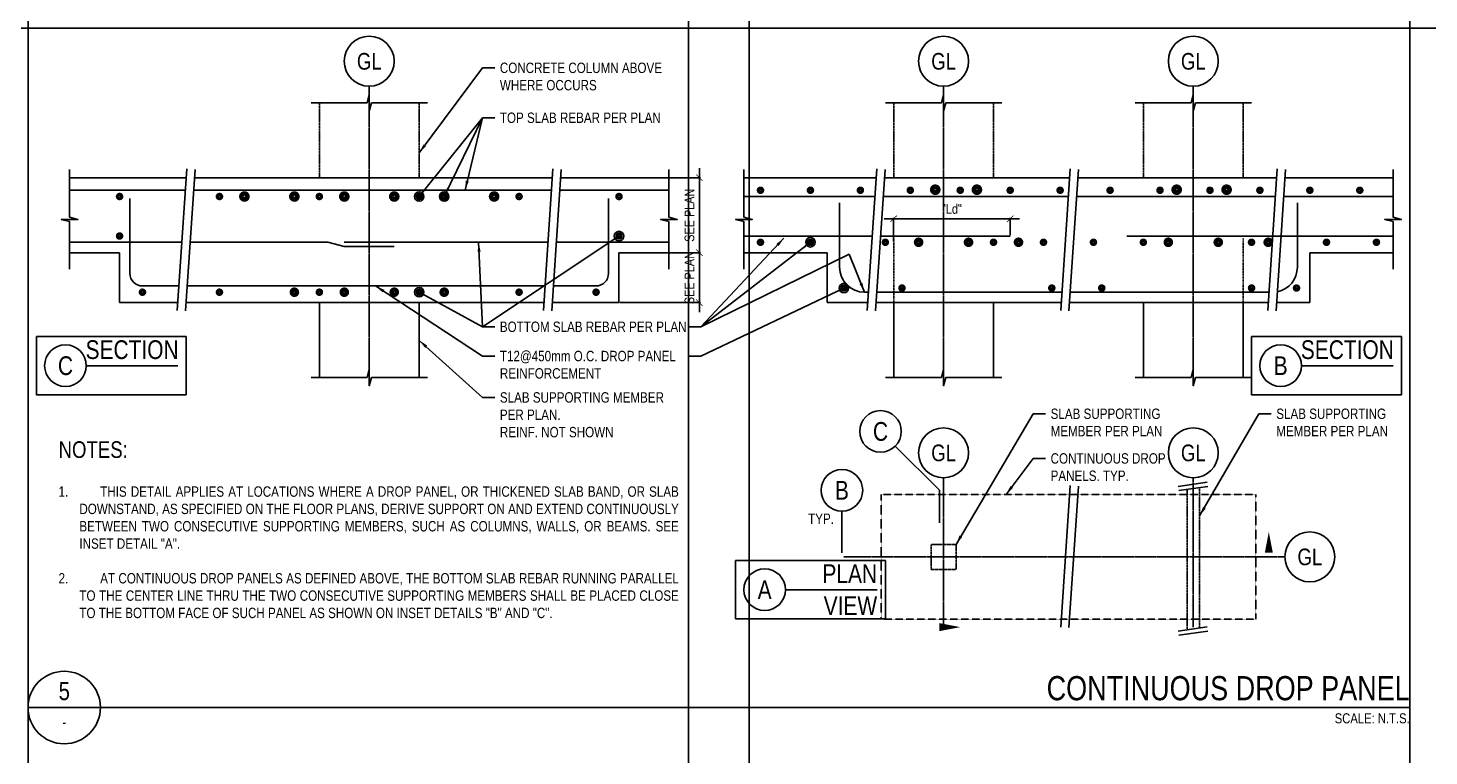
# Model space of a CAD drawing. Header units: millimetres. Extents: x 2186 to 89875, y -16050 to 57150.
# Drawn here: x 20075 to 54701, y 20852 to 38850 of the extents above; entities that cross this region are included whole.
import ezdxf
from ezdxf.enums import TextEntityAlignment as Align

# ---------------------------------------------------------------- set-up
doc = ezdxf.new("R2010")
doc.units = ezdxf.units.MM
for name, pattern in [('CENTER2', [1.125, 0.75, -0.125, 0.125, -0.125]), ('DOT2', [0.125, 0, -0.125]), ('HIDDEN', [0.375, 0.25, -0.125]), ('HIDDEN2', [0.1875, 0.125, -0.0625])]:
    doc.linetypes.add(name, pattern=pattern)
doc.layers.add('NPLT-JLA', color=193, linetype='Continuous', plot=False)
for name, color, linetype in [('S-G-BREK', 2, 'Continuous'), ('S-G-CNTR', 1, 'CENTER2'), ('S-G-DIMS', 1, 'Continuous'), ('S-G-DOTS', 2, 'DOT2'), ('S-G-GRBB', 3, 'Continuous'), ('S-G-HDN2', 1, 'HIDDEN2'), ('S-G-LEDR', 2, 'Continuous'), ('S-G-MEDM', 3, 'Continuous'), ('S-G-RBAR', 7, 'Continuous'), ('S-G-REFR', 3, 'Continuous'), ('S-G-STTL', 4, 'Continuous'), ('S-G-TEXT', 3, 'Continuous'), ('S-G-THIN', 1, 'Continuous'), ('S-G-TITL', 7, 'Continuous'), ('S-G-TITLREF', 4, 'Continuous'), ('S-LOCI-REBAR-1', 4, 'Continuous'), ('S-P-C-BEAM', 3, 'HIDDEN'), ('S-P-C-COLM-H', 2, 'HIDDEN2')]:
    doc.layers.add(name, color=color, linetype=linetype)
doc.styles.add('ARIAL', font='arial.ttf', dxfattribs={"width": 0.8})
doc.dimstyles.new('ARIALDIMS', dxfattribs={"dimscale": 12, "dimtxt": 20, "dimasz": 19.5, "dimexe": 2.25, "dimexo": 1.75, "dimgap": 10, "dimtad": 1, "dimzin": 3, "dimdsep": 46, "dimtxsty": 'ARIAL', "dimblk1": 'nyatick', "dimblk2": 'nyatick', "dimsah": 1, "dimcen": 2.25, "dimclrd": 1, "dimclre": 1, "dimclrt": 2, "dimadec": 0, "dimazin": 0, "dimtfac": 1, "dimtmove": 0, "dimatfit": 3, "dimfxl": 1, "dimfrac": 2, "dimtolj": 1, "dimtzin": 0, "dimarcsym": 0})

# ---------------------------------------------------------------- blocks, each defined once
blk = doc.blocks.new('nyatick')
at = {"layer": 'S-G-DIMS'}
blk.add_line((-1.01, 0), (1, 0), dxfattribs=at)
at = {"layer": 'S-G-DIMS', "const_width": 0.08}
blk.add_lwpolyline([(0.34, 0.34), (-0.34, -0.34)], dxfattribs=at)
blk = doc.blocks.new('*D678')
at = {"layer": 'Defpoints', "color": 0, "transparency": 16777216}
for p in [(35916, 35147), (35916, 33295), (36668, 33295)]:
    blk.add_point(p, dxfattribs=at)
at = {"layer": 'S-G-DIMS', "color": 1, "lineweight": -2, "transparency": 16777216}
for p, q in [((35937, 35147), (36695, 35147)), ((36668, 34913), (36668, 33529)), ((35937, 33295), (36695, 33295))]:
    blk.add_line(p, q, dxfattribs=at)
at = {"layer": 'S-G-DIMS', "color": 1, "lineweight": -2, "transparency": 16777216, "xscale": 234, "yscale": 234, "zscale": 234}
for p, rotation in [((36668, 35147), 90), ((36668, 33295), 270)]:
    blk.add_blockref('nyatick', p, dxfattribs=dict(at, rotation=rotation))
at = {"layer": 'S-G-DIMS', "color": 2, "transparency": 16777216, "insert": (36424, 34221), "char_height": 240, "attachment_point": 5, "rotation": 90, "style": 'ARIAL'}
blk.add_mtext('\\A1;SEE PLAN', dxfattribs=at)
blk = doc.blocks.new('*D679')
at = {"layer": 'Defpoints', "color": 0, "transparency": 16777216}
for p in [(35916, 33295), (34681, 32061), (36668, 32061)]:
    blk.add_point(p, dxfattribs=at)
at = {"layer": 'S-G-DIMS', "color": 1, "lineweight": -2, "transparency": 16777216}
for p, q in [((35937, 33295), (36695, 33295)), ((36668, 33061), (36668, 32295)), ((34702, 32061), (36695, 32061))]:
    blk.add_line(p, q, dxfattribs=at)
at = {"layer": 'S-G-DIMS', "color": 1, "lineweight": -2, "transparency": 16777216, "xscale": 234, "yscale": 234, "zscale": 234}
for p, rotation in [((36668, 33295), 90), ((36668, 32061), 270)]:
    blk.add_blockref('nyatick', p, dxfattribs=dict(at, rotation=rotation))
at = {"layer": 'S-G-DIMS', "color": 2, "transparency": 16777216, "insert": (36424, 32678), "char_height": 240, "attachment_point": 5, "rotation": 90, "style": 'ARIAL'}
blk.add_mtext('\\A1;SEE PLAN', dxfattribs=at)
blk = doc.blocks.new('*D684')
at = {"layer": 'Defpoints', "color": 0, "transparency": 16777216}
for p in [(44350, 34133), (44350, 33707), (41470, 33553)]:
    blk.add_point(p, dxfattribs=at)
at = {"layer": 'S-G-DIMS', "color": 1, "lineweight": -2, "transparency": 16777216}
for p, q in [((41470, 33574), (41470, 34160)), ((41704, 34133), (44116, 34133)), ((44350, 33728), (44350, 34160))]:
    blk.add_line(p, q, dxfattribs=at)
at = {"layer": 'S-G-DIMS', "color": 1, "lineweight": -2, "transparency": 16777216, "xscale": 234, "yscale": 234, "zscale": 234, "rotation": 180}
blk.add_blockref('nyatick', (41470, 34133), dxfattribs=at)
at = {"layer": 'S-G-DIMS', "color": 1, "lineweight": -2, "transparency": 16777216, "xscale": 234, "yscale": 234, "zscale": 234}
blk.add_blockref('nyatick', (44350, 34133), dxfattribs=at)
at = {"layer": 'S-G-DIMS', "color": 2, "transparency": 16777216, "insert": (42910, 34375), "char_height": 240, "attachment_point": 5, "style": 'ARIAL'}
blk.add_mtext('\\A1;"Ld"', dxfattribs=at)

msp = doc.modelspace()

# ---------------------------------------------------------------- linework, layer by layer
at = {"layer": 'NPLT-JLA'}
for p, q in [((20075, 57150), (20075, 2250)), ((36400, 57150), (36400, -16050)), ((36400, 57150), (36400, 2250)), ((37900, 57150), (37900, -16050)), ((37900, 57150), (37900, 2250)), ((54225, 57150), (54225, -16050)), ((54225, 57150), (54225, 2250)), ((2250, 38850), (89875, 38850)), ((2250, 38850), (72050, 38850)), ((2250, 38850), (72050, 38850))]:
    msp.add_line(p, q, dxfattribs=at)
for points in [[(20280.723, 31221.75), (23983.735, 31221.75), (23983.735, 29781.69), (20280.723, 29781.69)], [(50316.265, 31221.75), (54019.277, 31221.75), (54019.277, 29781.69), (50316.265, 29781.69)], [(37561.446, 25683.735), (41264.458, 25683.735), (41264.458, 24243.675), (37561.446, 24243.675)]]:
    msp.add_lwpolyline(points, close=True, dxfattribs=at)
at = {"layer": 'S-G-BREK'}
for points in [[(27069.578, 36998.494), (28454.515, 36998.494), (28509.639, 37204.217), (28509.639, 36792.771), (28564.762, 36998.494), (29949.699, 36998.494)], [(41264.458, 36998.494), (42649.395, 36998.494), (42704.518, 37204.217), (42704.518, 36792.771), (42759.641, 36998.494), (44144.578, 36998.494)], [(47436.145, 36998.494), (48821.082, 36998.494), (48876.205, 37204.217), (48876.205, 36792.771), (48931.328, 36998.494), (50316.265, 36998.494)], [(21103.614, 32884.036), (21103.614, 34063.25), (20897.892, 34118.373), (21309.337, 34118.373), (21103.614, 34173.497), (21103.614, 35352.711)], [(35915.663, 32884.036), (35915.663, 34063.25), (35709.94, 34118.373), (36121.386, 34118.373), (35915.663, 34173.497), (35915.663, 35352.711)], [(37767.169, 32884.036), (37767.169, 34063.25), (37561.446, 34118.373), (37972.892, 34118.373), (37767.169, 34173.497), (37767.169, 35352.711)], [(53813.554, 32884.036), (53813.554, 34063.25), (53607.831, 34118.373), (54019.277, 34118.373), (53813.554, 34173.497), (53813.554, 35352.711)], [(27069.578, 30209.639), (28454.515, 30209.639), (28509.639, 30415.361), (28509.639, 30003.916), (28564.762, 30209.639), (29949.699, 30209.639)], [(41264.458, 30209.639), (42649.395, 30209.639), (42704.518, 30415.361), (42704.518, 30003.916), (42759.641, 30209.639), (44144.578, 30209.639)], [(47436.145, 30209.639), (48821.082, 30209.639), (48876.205, 30415.361), (48876.205, 30003.916), (48931.328, 30209.639), (50316.265, 30209.639)]]:
    msp.add_lwpolyline(points, dxfattribs=at)
at = {"layer": 'S-G-CNTR'}
for p, q in [((28509.639, 37409.94), (28509.639, 30209.639)), ((42704.518, 37409.94), (42704.518, 30209.639)), ((48876.205, 37409.94), (48876.205, 30209.639)), ((42704.518, 27728.888), (42704.518, 24037.952)), ((48876.205, 24037.952), (48876.205, 27728.888)), ((51139.157, 25774.52), (40235.843, 25774.52))]:
    msp.add_line(p, q, dxfattribs=at)
at = {"layer": 'S-G-DOTS'}
for p, q in [((41470.181, 33655.497), (41470.181, 32061.145)), ((50110.542, 33655.497), (50110.542, 32061.145))]:
    msp.add_line(p, q, dxfattribs=at)
at = {"layer": 'S-G-GRBB'}
for centre in [(28509.639, 38027.108), (42704.518, 38027.108), (48876.205, 38027.108), (42704.518, 28346.056), (48876.205, 28346.056), (51756.325, 25774.52)]:
    msp.add_circle(centre, 617.169, dxfattribs=at)
at = {"layer": 'S-G-HDN2'}
for p, q in [((27275.301, 36998.494), (27275.301, 35146.988)), ((29743.976, 36998.494), (29743.976, 35146.988)), ((41470.181, 36998.494), (41470.181, 35146.988)), ((43938.855, 36998.494), (43938.855, 35146.988)), ((47641.867, 36998.494), (47641.867, 35146.988)), ((50110.542, 36998.494), (50110.542, 35146.988))]:
    msp.add_line(p, q, dxfattribs=at)
at = {"layer": 'S-G-MEDM'}
for p, q in [((21103.614, 35146.988), (23983.278, 35146.988)), ((24189.458, 35146.988), (33035.542, 35146.988)), ((33241.722, 35146.988), (35915.663, 35146.988)), ((37767.169, 35146.988), (41036.394, 35146.988)), ((41242.573, 35146.988), (45816.841, 35146.988)), ((46023.021, 35146.988), (50933.434, 35146.988)), ((51139.613, 35146.988), (53813.554, 35146.988)), ((21103.614, 33295.482), (22337.952, 33295.482)), ((22337.952, 33295.482), (22337.952, 32061.145)), ((34681.325, 33295.482), (35915.663, 33295.482)), ((34681.325, 33295.482), (34681.325, 32061.145)), ((37767.169, 33295.482), (39824.398, 33295.482)), ((39824.398, 33295.482), (39824.398, 32061.145)), ((51756.325, 33295.482), (53813.554, 33295.482)), ((51756.325, 33295.482), (51756.325, 32061.145)), ((22337.952, 32061.145), (23777.555, 32061.145)), ((23983.735, 32061.145), (32829.819, 32061.145)), ((27275.301, 32061.145), (27275.301, 30209.639)), ((29743.976, 32061.145), (29743.976, 30209.639)), ((33035.999, 32061.145), (34681.325, 32061.145)), ((39824.398, 32061.145), (40830.671, 32061.145)), ((41036.85, 32061.145), (45611.119, 32061.145)), ((41470.181, 32061.145), (41470.181, 30209.639)), ((43938.855, 32061.145), (43938.855, 30209.639)), ((45817.298, 32061.145), (50727.711, 32061.145)), ((47641.867, 32061.145), (47641.867, 30209.639)), ((50110.542, 32061.145), (50110.542, 30209.639)), ((50933.89, 32061.145), (51756.325, 32061.145))]:
    msp.add_line(p, q, dxfattribs=at)
at = {"layer": 'S-G-RBAR', "color": 6}
for p, q in [((21103.614, 34838.404), (23962.706, 34838.404)), ((24168.886, 34838.404), (33014.97, 34838.404)), ((33221.149, 34838.404), (35915.663, 34838.404)), ((37767.169, 34684.111), (41005.535, 34684.111)), ((41211.715, 34684.111), (45785.983, 34684.111)), ((45992.163, 34684.111), (50902.575, 34684.111)), ((51108.755, 34684.111), (53813.554, 34684.111)), ((40132.982, 34529.819), (40132.982, 32935.467)), ((51447.741, 34529.819), (51447.741, 32935.467)), ((37767.169, 33706.928), (40940.39, 33706.928)), ((41146.569, 33706.928), (44350.301, 33706.928)), ((53813.554, 33706.928), (47230.422, 33706.928)), ((27892.47, 33449.774), (27481.024, 33552.636)), ((27892.47, 33552.636), (32929.252, 33552.636)), ((27892.47, 33449.774), (29126.807, 33449.774)), ((33135.432, 33552.636), (35915.663, 33552.636)), ((40750.151, 32318.298), (40847.814, 32318.298)), ((41053.994, 32318.298), (45635.12, 32318.298)), ((50744.854, 32318.298), (45841.299, 32318.298))]:
    msp.add_line(p, q, dxfattribs=at)
for points in [[(22595.105, 34632.681), (22595.105, 32781.175, 0.414213562), (22903.69, 32472.59), (23804.985, 32472.59)], [(33063.429, 32472.59), (34115.587, 32472.59, 0.414213562), (34424.172, 32781.175), (34424.172, 34632.681)]]:
    msp.add_lwpolyline(points, format="xyb", dxfattribs=at)
for points in [[(21103.614, 33552.636), (23876.988, 33552.636)], [(24083.168, 33552.636), (27481.024, 33552.636)], [(24011.165, 32472.59), (32857.249, 32472.59)]]:
    msp.add_lwpolyline(points, dxfattribs=at)
for centre, start, end in [((40750.151, 32935.467), 180, 270), ((50830.572, 32935.467), 281.3314216, 0)]:
    msp.add_arc(centre, 617.169, start, end, dxfattribs=at)
at = {"layer": 'S-G-REFR'}
for p, q in [((42601.657, 27420.303), (41508.731, 28513.229)), ((42601.657, 27420.303), (42601.657, 26617.715)), ((40191.065, 26905.996), (40191.065, 25877.382))]:
    msp.add_line(p, q, dxfattribs=at)
for points in [[(40191.065, 25877.382, 0, 0, 0), (50742.178, 25877.382, 197.494, 0, 0), (50742.178, 26391.689, 0, 0, 0)], [(42601.657, 24655.12, 0, 0, 0), (42601.657, 24037.952, 197.494, 0, 0), (43115.964, 24037.952, 0, 0, 0)]]:
    msp.add_lwpolyline(points, format="xyseb", dxfattribs=at)
for centre in [(41145.061, 28876.899), (40191.065, 27420.303)]:
    msp.add_circle(centre, 514.307, dxfattribs=at)
at = {"layer": 'S-G-STTL'}
for p, q in [((21515.06, 30501.72), (23778.012, 30501.72)), ((51550.602, 30501.72), (53813.554, 30501.72)), ((38795.783, 24963.705), (41058.735, 24963.705))]:
    msp.add_line(p, q, dxfattribs=at)
for centre in [(21000.753, 30501.72), (21000.753, 30501.72), (51036.295, 30501.72), (51036.295, 30501.72), (38281.476, 24963.705), (38281.476, 24963.705)]:
    msp.add_circle(centre, 514.307, dxfattribs=at)
at = {"layer": 'S-G-THIN'}
for p, q in [((23997.905, 35366.395), (23764.753, 31869.106)), ((24203.173, 35352.711), (23970.02, 31855.422)), ((33050.169, 35366.395), (32817.017, 31869.106)), ((33255.437, 35352.711), (33022.284, 31855.422)), ((41051.021, 35366.395), (40817.868, 31869.106)), ((41256.288, 35352.711), (41023.135, 31855.422)), ((45831.469, 35366.395), (45598.316, 31869.106)), ((46036.736, 35352.711), (45803.583, 31855.422)), ((50948.061, 35366.395), (50714.908, 31869.106)), ((51153.328, 35352.711), (50920.176, 31855.422)), ((45831.469, 27536.849), (45598.316, 24039.56)), ((46036.736, 27523.165), (45803.583, 24025.876)), ((48501.643, 27517.177), (49221.673, 27620.039)), ((48516.19, 27415.35), (49236.22, 27518.211)), ((48501.643, 23938.433), (49221.673, 24041.295)), ((48516.19, 23836.606), (49236.22, 23939.467))]:
    msp.add_line(p, q, dxfattribs=at)
at = {"layer": 'S-G-TITLREF'}
msp.add_line((20075, 22050), (54225, 22050), dxfattribs=at)
msp.add_circle((20970.884, 22050), 895.884, dxfattribs=at)
at = {"layer": 'S-LOCI-REBAR-1', "const_width": 83.5}
for points in [[(42408.791, 34852.547, 1), (42588.799, 34852.547, 1), (42408.791, 34852.547, 1), (42558.798, 34852.547, 1), (42438.793, 34852.547, 1), (42528.796, 34852.547, 1), (42468.794, 34852.547, 1), (42498.795, 34852.547, 1)], [(43617.413, 34852.547, -1), (43437.406, 34852.547, -1), (43617.413, 34852.547, -1), (43467.407, 34852.547, -1), (43587.412, 34852.547, -1), (43497.408, 34852.547, -1), (43557.411, 34852.547, -1), (43527.41, 34852.547, -1)], [(48554.763, 34852.547, -1), (48374.755, 34852.547, -1), (48554.763, 34852.547, -1), (48404.757, 34852.547, -1), (48524.762, 34852.547, -1), (48434.758, 34852.547, -1), (48494.76, 34852.547, -1), (48464.759, 34852.547, -1)], [(49789.1, 34852.547, -1), (49609.093, 34852.547, -1), (49789.1, 34852.547, -1), (49639.094, 34852.547, -1), (49759.099, 34852.547, -1), (49669.095, 34852.547, -1), (49729.098, 34852.547, -1), (49699.096, 34852.547, -1)], [(22286.521, 34684.111, 1), (22389.383, 34684.111, 1), (22286.521, 34684.111, 1), (22372.239, 34684.111, 1), (22303.665, 34684.111, 1), (22355.095, 34684.111, 1), (22320.808, 34684.111, 1), (22337.952, 34684.111, 1)], [(24755.196, 34684.111, 1), (24858.057, 34684.111, 1), (24755.196, 34684.111, 1), (24840.914, 34684.111, 1), (24772.339, 34684.111, 1), (24823.77, 34684.111, 1), (24789.483, 34684.111, 1), (24806.627, 34684.111, 1)], [(25333.791, 34684.111, 1), (25513.799, 34684.111, 1), (25333.791, 34684.111, 1), (25483.798, 34684.111, 1), (25363.793, 34684.111, 1), (25453.796, 34684.111, 1), (25393.794, 34684.111, 1), (25423.795, 34684.111, 1)], [(26568.129, 34684.111, 1), (26748.136, 34684.111, 1), (26568.129, 34684.111, 1), (26718.135, 34684.111, 1), (26598.13, 34684.111, 1), (26688.134, 34684.111, 1), (26628.131, 34684.111, 1), (26658.133, 34684.111, 1)], [(27223.87, 34684.111, 1), (27326.732, 34684.111, 1), (27223.87, 34684.111, 1), (27309.588, 34684.111, 1), (27241.014, 34684.111, 1), (27292.445, 34684.111, 1), (27258.158, 34684.111, 1), (27275.301, 34684.111, 1)], [(27802.466, 34684.111, 1), (27982.474, 34684.111, 1), (27802.466, 34684.111, 1), (27952.472, 34684.111, 1), (27832.467, 34684.111, 1), (27922.471, 34684.111, 1), (27862.469, 34684.111, 1), (27892.47, 34684.111, 1)], [(29036.803, 34684.111, 1), (29216.811, 34684.111, 1), (29036.803, 34684.111, 1), (29186.81, 34684.111, 1), (29066.805, 34684.111, 1), (29156.808, 34684.111, 1), (29096.806, 34684.111, 1), (29126.807, 34684.111, 1)], [(29795.407, 34684.111, -1), (29692.545, 34684.111, -1), (29795.407, 34684.111, -1), (29709.689, 34684.111, -1), (29778.263, 34684.111, -1), (29726.832, 34684.111, -1), (29761.119, 34684.111, -1), (29743.976, 34684.111, -1)], [(30271.141, 34684.111, 1), (30451.148, 34684.111, 1), (30271.141, 34684.111, 1), (30421.147, 34684.111, 1), (30301.142, 34684.111, 1), (30391.146, 34684.111, 1), (30331.143, 34684.111, 1), (30361.145, 34684.111, 1)], [(31505.478, 34684.111, 1), (31685.486, 34684.111, 1), (31505.478, 34684.111, 1), (31655.484, 34684.111, 1), (31535.479, 34684.111, 1), (31625.483, 34684.111, 1), (31565.481, 34684.111, 1), (31595.482, 34684.111, 1)], [(32264.081, 34684.111, -1), (32161.22, 34684.111, -1), (32264.081, 34684.111, -1), (32178.363, 34684.111, -1), (32246.938, 34684.111, -1), (32195.507, 34684.111, -1), (32229.794, 34684.111, -1), (32212.651, 34684.111, -1)], [(34732.756, 34684.111, -1), (34629.895, 34684.111, -1), (34732.756, 34684.111, -1), (34647.038, 34684.111, -1), (34715.612, 34684.111, -1), (34664.182, 34684.111, -1), (34698.469, 34684.111, -1), (34681.325, 34684.111, -1)], [(38127.184, 34838.404, 1), (38230.045, 34838.404, 1), (38127.184, 34838.404, 1), (38212.902, 34838.404, 1), (38144.327, 34838.404, 1), (38195.758, 34838.404, 1), (38161.471, 34838.404, 1), (38178.614, 34838.404, 1)], [(39361.521, 34838.404, 1), (39464.383, 34838.404, 1), (39361.521, 34838.404, 1), (39447.239, 34838.404, 1), (39378.665, 34838.404, 1), (39430.095, 34838.404, 1), (39395.808, 34838.404, 1), (39412.952, 34838.404, 1)], [(40595.858, 34838.404, 1), (40698.72, 34838.404, 1), (40595.858, 34838.404, 1), (40681.576, 34838.404, 1), (40613.002, 34838.404, 1), (40664.433, 34838.404, 1), (40630.146, 34838.404, 1), (40647.289, 34838.404, 1)], [(41830.196, 34838.404, 1), (41933.057, 34838.404, 1), (41830.196, 34838.404, 1), (41915.914, 34838.404, 1), (41847.339, 34838.404, 1), (41898.77, 34838.404, 1), (41864.483, 34838.404, 1), (41881.627, 34838.404, 1)], [(43064.533, 34838.404, 1), (43167.395, 34838.404, 1), (43064.533, 34838.404, 1), (43150.251, 34838.404, 1), (43081.677, 34838.404, 1), (43133.107, 34838.404, 1), (43098.82, 34838.404, 1), (43115.964, 34838.404, 1)], [(44298.87, 34838.404, 1), (44401.732, 34838.404, 1), (44298.87, 34838.404, 1), (44384.588, 34838.404, 1), (44316.014, 34838.404, 1), (44367.445, 34838.404, 1), (44333.158, 34838.404, 1), (44350.301, 34838.404, 1)], [(45533.208, 34838.404, 1), (45636.069, 34838.404, 1), (45533.208, 34838.404, 1), (45618.926, 34838.404, 1), (45550.351, 34838.404, 1), (45601.782, 34838.404, 1), (45567.495, 34838.404, 1), (45584.639, 34838.404, 1)], [(46767.545, 34838.404, 1), (46870.407, 34838.404, 1), (46767.545, 34838.404, 1), (46853.263, 34838.404, 1), (46784.689, 34838.404, 1), (46836.119, 34838.404, 1), (46801.832, 34838.404, 1), (46818.976, 34838.404, 1)], [(48001.883, 34838.404, 1), (48104.744, 34838.404, 1), (48001.883, 34838.404, 1), (48087.6, 34838.404, 1), (48019.026, 34838.404, 1), (48070.457, 34838.404, 1), (48036.17, 34838.404, 1), (48053.313, 34838.404, 1)], [(49236.22, 34838.404, 1), (49339.081, 34838.404, 1), (49236.22, 34838.404, 1), (49321.938, 34838.404, 1), (49253.363, 34838.404, 1), (49304.794, 34838.404, 1), (49270.507, 34838.404, 1), (49287.651, 34838.404, 1)], [(50470.557, 34838.404, 1), (50573.419, 34838.404, 1), (50470.557, 34838.404, 1), (50556.275, 34838.404, 1), (50487.701, 34838.404, 1), (50539.132, 34838.404, 1), (50504.844, 34838.404, 1), (50521.988, 34838.404, 1)], [(51704.895, 34838.404, 1), (51807.756, 34838.404, 1), (51704.895, 34838.404, 1), (51790.612, 34838.404, 1), (51722.038, 34838.404, 1), (51773.469, 34838.404, 1), (51739.182, 34838.404, 1), (51756.325, 34838.404, 1)], [(52939.232, 34838.404, 1), (53042.093, 34838.404, 1), (52939.232, 34838.404, 1), (53024.95, 34838.404, 1), (52956.376, 34838.404, 1), (53007.806, 34838.404, 1), (52973.519, 34838.404, 1), (52990.663, 34838.404, 1)], [(22286.521, 33706.928, 1), (22389.383, 33706.928, 1), (22286.521, 33706.928, 1), (22372.239, 33706.928, 1), (22303.665, 33706.928, 1), (22355.095, 33706.928, 1), (22320.808, 33706.928, 1), (22337.952, 33706.928, 1)], [(34732.756, 33706.928, -1), (34629.895, 33706.928, -1), (34732.756, 33706.928, -1), (34647.038, 33706.928, -1), (34715.612, 33706.928, -1), (34664.182, 33706.928, -1), (34698.469, 33706.928, -1), (34681.325, 33706.928, -1)], [(38127.184, 33552.636, -1), (38230.045, 33552.636, -1), (38127.184, 33552.636, -1), (38212.902, 33552.636, -1), (38144.327, 33552.636, -1), (38195.758, 33552.636, -1), (38161.471, 33552.636, -1), (38178.614, 33552.636, -1)], [(39361.521, 33552.636, -1), (39464.383, 33552.636, -1), (39361.521, 33552.636, -1), (39447.239, 33552.636, -1), (39378.665, 33552.636, -1), (39430.095, 33552.636, -1), (39395.808, 33552.636, -1), (39412.952, 33552.636, -1)], [(41212.359, 33552.631, 1), (41315.221, 33552.631, 1), (41212.359, 33552.631, 1), (41298.077, 33552.631, 1), (41229.503, 33552.631, 1), (41280.934, 33552.631, 1), (41246.647, 33552.631, 1), (41263.79, 33552.631, 1)], [(42009.536, 33552.631, 1), (42163.828, 33552.631, 1), (42009.536, 33552.631, 1), (42138.112, 33552.631, 1), (42035.251, 33552.631, 1), (42112.397, 33552.631, 1), (42060.966, 33552.631, 1), (42086.682, 33552.631, 1)], [(43398.165, 33552.631, -1), (43243.873, 33552.631, -1), (43398.165, 33552.631, -1), (43269.588, 33552.631, -1), (43372.45, 33552.631, -1), (43295.304, 33552.631, -1), (43346.734, 33552.631, -1), (43321.019, 33552.631, -1)], [(43989.618, 33552.631, -1), (43886.757, 33552.631, -1), (43989.618, 33552.631, -1), (43903.901, 33552.631, -1), (43972.475, 33552.631, -1), (43921.044, 33552.631, -1), (43955.331, 33552.631, -1), (43938.188, 33552.631, -1)], [(44632.502, 33552.631, -1), (44478.21, 33552.631, -1), (44632.502, 33552.631, -1), (44503.926, 33552.631, -1), (44606.787, 33552.631, -1), (44529.641, 33552.631, -1), (44581.072, 33552.631, -1), (44555.356, 33552.631, -1)], [(45224.623, 33552.631, -1), (45121.762, 33552.631, -1), (45224.623, 33552.631, -1), (45138.906, 33552.631, -1), (45207.48, 33552.631, -1), (45156.049, 33552.631, -1), (45190.336, 33552.631, -1), (45173.193, 33552.631, -1)], [(46458.961, 33552.631, -1), (46356.099, 33552.631, -1), (46458.961, 33552.631, -1), (46373.243, 33552.631, -1), (46441.817, 33552.631, -1), (46390.387, 33552.631, -1), (46424.674, 33552.631, -1), (46407.53, 33552.631, -1)], [(47589.769, 33552.631, 1), (47692.631, 33552.631, 1), (47589.769, 33552.631, 1), (47675.487, 33552.631, 1), (47606.913, 33552.631, 1), (47658.343, 33552.631, 1), (47624.056, 33552.631, 1), (47641.2, 33552.631, 1)], [(48181.222, 33552.631, 1), (48335.515, 33552.631, 1), (48181.222, 33552.631, 1), (48309.799, 33552.631, 1), (48206.938, 33552.631, 1), (48284.084, 33552.631, 1), (48232.653, 33552.631, 1), (48258.368, 33552.631, 1)], [(49569.852, 33552.631, -1), (49415.56, 33552.631, -1), (49569.852, 33552.631, -1), (49441.275, 33552.631, -1), (49544.137, 33552.631, -1), (49466.99, 33552.631, -1), (49518.421, 33552.631, -1), (49492.706, 33552.631, -1)], [(50367.028, 33552.631, -1), (50264.167, 33552.631, -1), (50367.028, 33552.631, -1), (50281.31, 33552.631, -1), (50349.885, 33552.631, -1), (50298.454, 33552.631, -1), (50332.741, 33552.631, -1), (50315.597, 33552.631, -1)], [(50804.189, 33552.631, -1), (50649.897, 33552.631, -1), (50804.189, 33552.631, -1), (50675.612, 33552.631, -1), (50778.474, 33552.631, -1), (50701.328, 33552.631, -1), (50752.759, 33552.631, -1), (50727.043, 33552.631, -1)], [(52219.202, 33552.636, 1), (52116.34, 33552.636, 1), (52219.202, 33552.636, 1), (52133.484, 33552.636, 1), (52202.058, 33552.636, 1), (52150.628, 33552.636, 1), (52184.915, 33552.636, 1), (52167.771, 33552.636, 1)], [(53453.539, 33552.636, 1), (53350.678, 33552.636, 1), (53453.539, 33552.636, 1), (53367.821, 33552.636, 1), (53436.396, 33552.636, 1), (53384.965, 33552.636, 1), (53419.252, 33552.636, 1), (53402.108, 33552.636, 1)], [(22852.259, 32318.298, 1), (22955.12, 32318.298, 1), (22852.259, 32318.298, 1), (22937.977, 32318.298, 1), (22869.403, 32318.298, 1), (22920.833, 32318.298, 1), (22886.546, 32318.298, 1), (22903.69, 32318.298, 1)], [(24755.196, 32318.298, 1), (24858.057, 32318.298, 1), (24755.196, 32318.298, 1), (24840.914, 32318.298, 1), (24772.339, 32318.298, 1), (24823.77, 32318.298, 1), (24789.483, 32318.298, 1), (24806.627, 32318.298, 1)], [(26580.986, 32318.298, 1), (26735.279, 32318.298, 1), (26580.986, 32318.298, 1), (26709.563, 32318.298, 1), (26606.702, 32318.298, 1), (26683.848, 32318.298, 1), (26632.417, 32318.298, 1), (26658.133, 32318.298, 1)], [(27223.87, 32318.298, 1), (27326.732, 32318.298, 1), (27223.87, 32318.298, 1), (27309.588, 32318.298, 1), (27241.014, 32318.298, 1), (27292.445, 32318.298, 1), (27258.158, 32318.298, 1), (27275.301, 32318.298, 1)], [(27815.324, 32318.298, 1), (27969.616, 32318.298, 1), (27815.324, 32318.298, 1), (27943.901, 32318.298, 1), (27841.039, 32318.298, 1), (27918.185, 32318.298, 1), (27866.755, 32318.298, 1), (27892.47, 32318.298, 1)], [(29203.953, 32318.298, -1), (29049.661, 32318.298, -1), (29203.953, 32318.298, -1), (29075.377, 32318.298, -1), (29178.238, 32318.298, -1), (29101.092, 32318.298, -1), (29152.523, 32318.298, -1), (29126.807, 32318.298, -1)], [(29795.407, 32318.298, -1), (29692.545, 32318.298, -1), (29795.407, 32318.298, -1), (29709.689, 32318.298, -1), (29778.263, 32318.298, -1), (29726.832, 32318.298, -1), (29761.119, 32318.298, -1), (29743.976, 32318.298, -1)], [(30438.291, 32318.298, -1), (30283.998, 32318.298, -1), (30438.291, 32318.298, -1), (30309.714, 32318.298, -1), (30412.575, 32318.298, -1), (30335.429, 32318.298, -1), (30386.86, 32318.298, -1), (30361.145, 32318.298, -1)], [(32264.081, 32318.298, -1), (32161.22, 32318.298, -1), (32264.081, 32318.298, -1), (32178.363, 32318.298, -1), (32246.938, 32318.298, -1), (32195.507, 32318.298, -1), (32229.794, 32318.298, -1), (32212.651, 32318.298, -1)], [(34064.157, 32318.298, 1), (34167.018, 32318.298, 1), (34064.157, 32318.298, 1), (34149.874, 32318.298, 1), (34081.3, 32318.298, 1), (34132.731, 32318.298, 1), (34098.444, 32318.298, 1), (34115.587, 32318.298, 1)], [(40188.419, 32421.16, 1), (40291.281, 32421.16, 1), (40188.419, 32421.16, 1), (40274.137, 32421.16, 1), (40205.563, 32421.16, 1), (40256.994, 32421.16, 1), (40222.706, 32421.16, 1), (40239.85, 32421.16, 1)], [(41624.473, 32421.16, 1), (41727.334, 32421.16, 1), (41624.473, 32421.16, 1), (41710.191, 32421.16, 1), (41641.616, 32421.16, 1), (41693.047, 32421.16, 1), (41658.76, 32421.16, 1), (41675.904, 32421.16, 1)], [(45327.485, 32421.16, 1), (45430.346, 32421.16, 1), (45327.485, 32421.16, 1), (45413.203, 32421.16, 1), (45344.629, 32421.16, 1), (45396.059, 32421.16, 1), (45361.772, 32421.16, 1), (45378.916, 32421.16, 1)], [(46561.822, 32421.16, 1), (46664.684, 32421.16, 1), (46561.822, 32421.16, 1), (46647.54, 32421.16, 1), (46578.966, 32421.16, 1), (46630.397, 32421.16, 1), (46596.109, 32421.16, 1), (46613.253, 32421.16, 1)], [(50264.834, 32421.16, 1), (50367.696, 32421.16, 1), (50264.834, 32421.16, 1), (50350.552, 32421.16, 1), (50281.978, 32421.16, 1), (50333.409, 32421.16, 1), (50299.121, 32421.16, 1), (50316.265, 32421.16, 1)], [(51478.6, 32421.16, -1), (51375.738, 32421.16, -1), (51478.6, 32421.16, -1), (51392.882, 32421.16, -1), (51461.456, 32421.16, -1), (51410.025, 32421.16, -1), (51444.312, 32421.16, -1), (51427.169, 32421.16, -1)]]:
    msp.add_lwpolyline(points, format="xyb", dxfattribs=at)
at = {"layer": 'S-P-C-BEAM'}
msp.add_lwpolyline([(41161.596, 24231.598), (50419.127, 24231.598), (50419.127, 27317.442), (41161.596, 27317.442)], close=True, dxfattribs=at)
at = {"layer": 'S-P-C-COLM-H'}
for p, q in [((48721.913, 23969.9), (48721.913, 27444.739)), ((49030.497, 24013.984), (49030.497, 27488.822))]:
    msp.add_line(p, q, dxfattribs=at)
msp.add_lwpolyline([(42395.934, 25465.936), (43013.102, 25465.936), (43013.102, 26083.104), (42395.934, 26083.104)], close=True, dxfattribs=at)

# ---------------------------------------------------------------- texts
at = {"layer": 'S-G-LEDR', "color": 3, "attachment_point": 1, "style": 'ARIAL'}
for s, insert, char_height, width in [('CONCRETE COLUMN ABOVE WHERE OCCURS', (31737.048, 37994.009), 257.15362, 4178.87491), ('TOP SLAB REBAR PER PLAN', (31737.048, 36759.897), 257.15362, 4178.87491), ('BOTTOM SLAB REBAR PER PLAN', (31737.048, 31592.161), 257.15362, 4842.91132), ('T12@450mm O.C. DROP PANEL REINFORCEMENT', (31737.048, 30868.833), 257.15362, 4928.01372), ('SLAB SUPPORTING MEMBER PER PLAN.\\PREINF. NOT SHOWN', (31737.048, 29845.179), 257.15362, 4471.77938), ('SLAB SUPPORTING MEMBER PER PLAN', (45349.414, 29441.189), 257.15362, 2896.40839), ('SLAB SUPPORTING MEMBER PER PLAN', (50926.227, 29441.189), 257.15362, 2878.11901), ('\\pxqj;{\\H1.6x;NOTES:\\P}\\P\\pi-2,l2;1.^ITHIS DETAIL APPLIES AT LOCATIONS WHERE A DROP PANEL, OR THICKENED SLAB BAND, OR SLAB DOWNSTAND, AS SPECIFIED ON THE FLOOR PLANS, DERIVE SUPPORT ON AND EXTEND CONTINUOUSLY BETWEEN TWO CONSECUTIVE SUPPORTING MEMBERS, SUCH AS COLUMNS, WALLS, OR BEAMS. SEE INSET DETAIL "A".\\P\\pi0,l0;\\P\\pi-2,l2;2.^IAT CONTINUOUS DROP PANELS AS DEFINED ABOVE, THE BOTTOM SLAB REBAR RUNNING PARALLEL TO THE CENTER LINE THRU THE TWO CONSECUTIVE SUPPORTING MEMBERS SHALL BE PLACED CLOSE TO THE BOTTOM FACE OF SUCH PANEL AS SHOWN ON INSET DETAILS "B" AND "C".', (20830.24, 28632.818), 257.153623, 15284.29789), ('CONTINUOUS DROP PANELS. TYP.', (45349.414, 28337.662), 257.15362, 2878.11901)]:
    msp.add_mtext(s, dxfattribs=dict(at, insert=insert, char_height=char_height, width=width))
at = {"layer": 'S-G-REFR', "style": 'ARIAL', "width": 0.8}
for s, height, p in [('C', 462.877, (41145.061, 28876.899)), ('B', 462.877, (40191.065, 27420.303)), ('TYP.', 257.1536, (39675.439, 26718.262))]:
    msp.add_text(s, height=height, dxfattribs=at).set_placement(p, align=Align.MIDDLE)
at = {"layer": 'S-G-STTL', "style": 'ARIAL', "width": 0.8}
for s, p in [('SECTION', (21497.856, 30666.298)), ('SECTION', (51533.398, 30666.298)), ('PLAN', (39709.889, 25128.283)), ('VIEW', (39740.2, 24336.25))]:
    msp.add_text(s, height=462.8765, dxfattribs=at).set_placement(p)
for s, p in [('C', (21000.753, 30501.72)), ('B', (51036.295, 30501.72)), ('A', (38281.476, 24963.705))]:
    msp.add_text(s, height=462.877, dxfattribs=at).set_placement(p, align=Align.MIDDLE)
at = {"layer": 'S-G-TEXT', "style": 'ARIAL', "width": 0.8}
for p in [(28509.639, 38027.108), (42704.518, 38027.108), (48876.205, 38027.108), (42704.518, 28346.056), (48876.205, 28346.056), (51756.325, 25774.52)]:
    msp.add_text('GL', height=411.4458, dxfattribs=at).set_placement(p, align=Align.MIDDLE)
at = {"layer": 'S-G-TEXT', "color": 7, "insert": (54225, 21908.08), "char_height": 248.85672, "width": 1863.91779, "attachment_point": 3, "style": 'ARIAL'}
msp.add_mtext('\\W0.8000;SCALE: N.T.S.', dxfattribs=at)
at = {"layer": 'S-G-TITL', "insert": (54225, 22827.396), "char_height": 597.2561, "width": 17688.41199, "attachment_point": 3, "style": 'ARIAL'}
msp.add_mtext('CONTINUOUS DROP PANEL', dxfattribs=at)
at = {"layer": 'S-G-TITLREF', "style": 'ARIAL', "width": 0.8}
for s, height, p in [('5', 447.942, (20970.884, 22453.472)), ('-', 248.857, (20970.884, 21687.733))]:
    msp.add_text(s, height=height, dxfattribs=at).set_placement(p, align=Align.MIDDLE)

# ---------------------------------------------------------------- dimensions: what is measured, and where the dimension line sits
at = {"layer": 'S-G-DIMS'}
dim = msp.add_linear_dim(base=(36668.242, 33295.482), p1=(35915.663, 35146.988), p2=(35915.663, 33295.482), angle=90, text='SEE PLAN', dimstyle='ARIALDIMS', dxfattribs=at)
dim.commit()
dim.dimension.update_dxf_attribs({"geometry": '*D678', "text_midpoint": (36424.149, 34221.235)})
dim = msp.add_linear_dim(base=(44350.301, 34133.082), p1=(41469.513, 33552.631), p2=(44350.301, 33706.928), text='"Ld"', dimstyle='ARIALDIMS', dxfattribs=at)
dim.commit()
dim.dimension.update_dxf_attribs({"geometry": '*D684', "text_midpoint": (42909.907, 34375.047)})
dim = msp.add_linear_dim(base=(36668.242, 32061.145), p1=(35915.663, 33295.482), p2=(34681.325, 32061.145), angle=90, text='SEE PLAN', dimstyle='ARIALDIMS', override={"dimtmove": 1}, dxfattribs=at)
dim.commit()
dim.dimension.update_dxf_attribs({"geometry": '*D679', "text_midpoint": (36668.242, 32678.313), "dimtype": 160})

# ---------------------------------------------------------------- leaders
at = {"layer": 'S-G-LEDR', "annotation_type": 0, "has_hookline": 1, "hookline_direction": 0}
for points, override in [([(29743.976, 35764.157), (31305.03, 37865.432), (31613.615, 37865.432)], {"dimtad": 0}), ([(30361.145, 34684.111), (31305.03, 36631.32), (31613.615, 36631.32)], {"dimtad": 0, "dimldrblk": 'DOTBLANK'}), ([(34681.325, 33706.928), (31305.03, 31463.584), (31613.615, 31463.584)], {"dimgap": 0.05, "dimtad": 0, "dimldrblk": 'DOTBLANK'}), ([(28664.473, 32472.59), (31305.03, 30740.256), (31613.615, 30740.256)], {"dimtad": 0}), ([(29743.976, 31126.347), (31305.03, 29716.602), (31613.615, 29716.602)], {"dimtad": 0}), ([(43013.102, 26083.104), (44917.396, 29312.612), (45225.98, 29312.612)], {"dimgap": 0.05, "dimtad": 0}), ([(49030.497, 26785.597), (50494.209, 29312.612), (50802.794, 29312.612)], {"dimgap": 0.05, "dimtad": 0}), ([(44247.44, 27317.442), (44917.396, 28209.085), (45225.98, 28209.085)], {"dimgap": 0.05, "dimtad": 0})]:
    msp.add_leader(points, dimstyle='ARIALDIMS', override=override, dxfattribs=at)
at = {"layer": 'S-G-LEDR'}
for points, override in [([(29743.976, 34684.111), (31305.03, 36631.32)], {"dimtad": 0, "dimldrblk": 'DOTBLANK'}), ([(30877.144, 34838.404), (31305.03, 36631.32)], {"dimgap": 0.05, "dimtad": 0}), ([(38758.67, 33655.497), (36704.746, 31463.584), (36396.161, 31463.584)], {"dimgap": 0.05, "dimtad": 0}), ([(39412.952, 33552.636), (36704.746, 31463.584)], {"dimtad": 0, "dimldrblk": 'DOTBLANK'}), ([(31212.874, 33552.636), (31305.03, 31463.584)], {"dimgap": 0.05, "dimtad": 0}), ([(40750.151, 32318.298), (40366.91, 33259.641), (36704.746, 31463.584)], {"dimgap": 0.05, "dimtad": 0}), ([(29743.976, 32318.298), (31305.03, 31463.584)], {"dimtad": 0, "dimldrblk": 'DOTBLANK'}), ([(40239.85, 32421.16), (36704.746, 30740.256), (36396.161, 30740.256)], {"dimtad": 0, "dimldrblk": 'DOTBLANK'})]:
    msp.add_leader(points, dimstyle='ARIALDIMS', override=override, dxfattribs=at)

doc.saveas('drawing.dxf')
